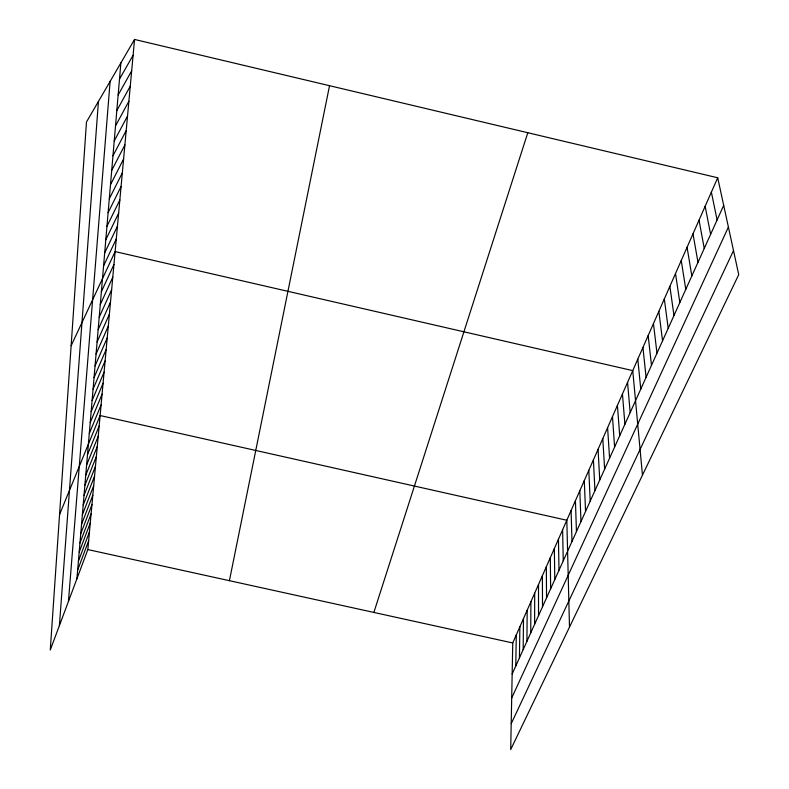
<?xml version="1.0" encoding="UTF-8"?>
<svg xmlns="http://www.w3.org/2000/svg" width="789" height="789" viewBox="0 0 789 789"><rect width="100%" height="100%" fill="white"/><g stroke="black" fill="none" stroke-linecap="round" stroke-linejoin="round"><path stroke-width="1.18" d="M534.617 624.267L534.686 593.18M530.741 632.837L530.908 601.76M526.924 641.299L527.18 610.213M523.156 649.643L523.501 618.566M519.438 657.878L519.872 626.801M515.779 665.995L516.292 634.938M717.704 177.772L512.751 642.966L510.71 749.55L738.731 274.661L717.704 177.772L134.544 39.45L86.474 121.989L50.269 650.008L87.845 549.568L134.544 39.45M59.392 625.618L98.438 101.446M68.446 601.425L110.115 81.395M76.908 578.801L120.875 62.923M229.412 580.684L329.536 85.705M373.868 612.442L527.792 132.73M77.657 570.033L88.644 540.81M78.417 561.137L89.463 531.934M79.186 552.122L90.281 522.949M79.965 542.98L91.12 513.836M80.754 533.719L91.958 504.605M81.553 524.32L92.816 495.245M82.362 514.793L93.684 485.758M83.19 505.138L94.572 476.142M84.019 495.334L95.459 466.388M84.867 485.403L96.366 456.506M85.725 475.323L97.284 446.475M86.603 465.096L98.211 436.307M87.48 454.72L99.158 426.001M59.56 514.566L100.114 415.537L566.818 520.247L569.49 627.147M89.295 433.506L101.091 404.925M90.212 422.657L102.077 394.165M91.159 411.651L103.073 383.237M92.106 400.477L104.089 372.152M93.072 389.135L105.115 360.908M94.059 377.615L106.16 349.488M95.055 365.909L107.225 337.899M96.061 354.024L108.3 326.133M97.096 341.962L109.395 314.18M98.142 329.694L110.509 302.049M99.197 317.237L111.634 289.731M512.16 674.013L723.691 205.377M100.282 304.584L112.778 277.215M511.696 698.028L728.405 227.064M101.377 291.713L113.941 264.512M71.138 345.75L115.125 251.592L632.739 370.623L642.463 475.146M511.203 723.691L733.504 250.596M103.576 265.854L116.279 238.978M104.69 252.874L117.453 226.167M105.815 239.678L118.646 213.158M106.959 226.275L119.859 199.942M108.113 212.645L121.082 186.52M109.296 198.789L122.334 172.87M110.499 184.705L123.607 159.003M111.722 170.375L124.889 144.92M112.955 155.808L126.201 130.599M114.218 140.994L127.532 116.032M115.51 125.915L128.893 101.229M116.811 110.578L130.274 86.179M118.143 94.976L131.674 70.862M119.494 79.097L133.094 55.289M87.845 549.568L512.751 642.966M711.372 192.151L717.102 219.983M705.149 206.284L710.623 234.333M699.024 220.18L704.252 248.446M692.998 233.85L697.989 262.313M687.071 247.292L691.835 275.953M681.242 260.528L685.789 289.356M675.512 273.546L679.832 302.552M669.871 286.358L673.974 315.521M664.308 298.962L668.214 328.283M658.845 311.369L662.553 340.828M653.46 323.589L656.971 353.186M648.163 335.621L651.487 365.346M642.936 347.466L646.083 377.31M637.798 359.133L640.767 389.085M627.551 382.389L630.174 412.558M622.452 393.977L624.908 424.235M617.422 405.388L619.71 435.735M612.471 416.622L614.601 447.047M607.599 427.687L609.581 458.192M602.796 438.585L604.621 469.159M598.062 449.326L599.748 479.968M593.407 459.908L594.945 490.61M588.811 470.333L590.211 501.084M584.284 480.609L585.556 511.41M579.826 490.728L580.96 521.578M575.428 500.709L576.443 531.608M571.088 510.552L571.986 541.481M562.606 529.813L563.257 560.801M558.444 539.242L558.997 570.26M554.351 548.542L554.785 579.58M550.308 557.724L550.633 588.772M546.323 566.768L546.55 597.825M542.388 575.694L542.516 606.761M538.512 584.501L538.532 615.578"/></g></svg>
